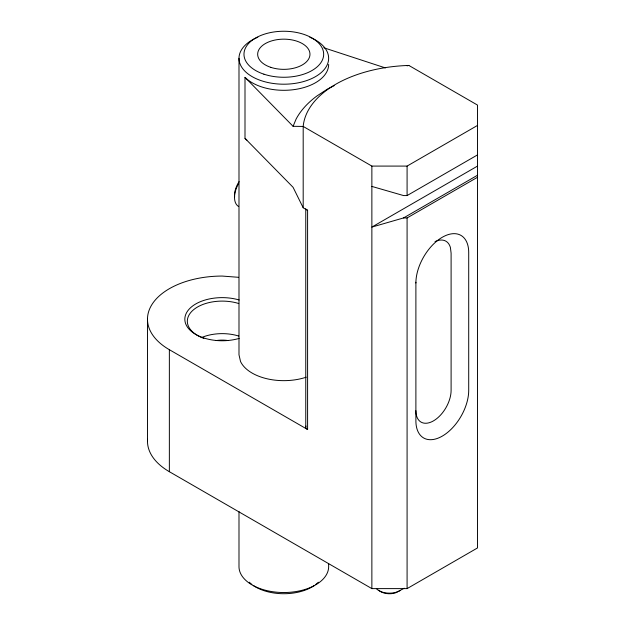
<?xml version="1.0" encoding="UTF-8"?>
<svg xmlns="http://www.w3.org/2000/svg" width="625" height="625" viewBox="0 0 625 625"><rect width="100%" height="100%" fill="white"/><g stroke="black" fill="none" stroke-linecap="round" stroke-linejoin="round"><path stroke-width="0.94" d="M238.414 277.297L222.187 276.062A74.711 43.133 0 0 0 153.172 302.688A74.711 43.133 0 0 0 169.359 349.695L307.594 429.5L307.594 210.312L303.188 207.766L293.086 187.312L245 138.359L245 77.359L293.086 126.312L296.117 119.047A124.125 71.664 0 0 1 317 95.914L327.531 89.039L334.164 85.648M293.086 126.312L303.188 126.438L371.867 166.086L407.086 166.086L477.516 125.422M371.867 186.414L403.562 195.57L407.086 195.57L477.516 154.898M477.516 166.086L371.867 227.086L403.562 217.937L477.516 175.234M403.562 217.937L407.086 217.937L477.516 177.266M404.219 588.227L395.688 592.789A12.43 7.18 0 0 1 378.711 590.164M147.555 439.328A74.711 43.133 0 0 0 169.359 471.695L371.867 588.609L407.086 588.609L477.516 547.938L477.516 105.086L408.844 65.438L407.039 65.844M323.719 47.734L385.383 67.922M415.891 282.258L415.891 420.859A37.352 21.57 -60 0 0 442.305 436.109A37.352 21.57 -60 0 0 468.711 390.359L468.711 252.5A37.352 21.57 -60 0 0 442.305 237.25A37.352 21.57 -60 0 0 415.891 283M407.086 166.086L407.086 195.57M407.086 217.937L407.086 588.609M371.867 166.086L371.867 588.609M328.648 563.75L328.648 566.648A44.828 25.883 0 0 1 283.82 592.531A44.828 25.883 0 0 1 238.992 566.648L238.992 511.562M305.766 208.742L305.766 426.961M303.188 207.766L303.188 126.438A111.766 64.523 0 0 1 408.844 65.438M238.992 58.32L238.992 354.781L240.523 361.477A44.828 25.883 0 0 0 306.234 377.188M169.359 349.695L169.359 471.695M147.484 319.195L147.484 441.195M307.594 429.5A6.227 3.594 0 0 1 305.984 426.031M400.039 590.641A14.945 8.625 0 0 1 376.531 588.852M415.891 410.695A24.906 14.375 -60 0 0 433.5 420.859A24.906 14.375 -60 0 0 451.102 390.359L451.102 253.164L450.43 247.648A24.797 14.312 -60 0 0 435.023 241.617M246.875 140.07A44.828 25.883 0 0 1 245 138.359M309.812 37.234A44.828 25.883 0 0 1 317.227 75.578A44.828 25.883 0 0 1 250.414 75.578A44.828 25.883 0 0 1 257.828 37.234M201.375 337.617A34.867 20.125 0 0 1 238.742 336.047M203.891 338.359A34.867 20.125 0 0 1 192 311.164A34.867 20.125 0 0 1 238.742 303.516M328.648 64.422A44.828 25.883 0 0 1 295.422 89.422A44.828 25.883 0 0 1 245 77.359M239.156 338.406A37.352 21.562 0 0 1 184.836 319.195A37.352 21.562 0 0 1 239.156 299.984M216.07 340.57A23.656 13.656 0 0 1 228.312 340.57M307.594 210.312A6.227 3.594 0 0 1 306.602 209.562M234.625 197.164A17.43 10.062 -60 0 1 239.086 181.672M238.641 206.523A19.922 11.5 -60 0 1 238.641 183.516M318.328 582.219A39.844 23.008 0 0 1 315.781 584.453M314.336 585.508A39.844 23.008 0 0 1 253.305 585.508M251.859 584.453A39.844 23.008 0 0 1 249.312 582.219M263.898 74.18A39.844 23.008 0 0 0 323.664 54.258A39.844 23.008 0 0 0 263.898 34.328A39.844 23.008 0 0 0 263.898 74.18M270.75 67.328A26.148 15.094 0 0 0 309.969 54.258A26.148 15.094 0 0 0 270.75 41.18A26.148 15.094 0 0 0 270.75 67.328"/></g></svg>
